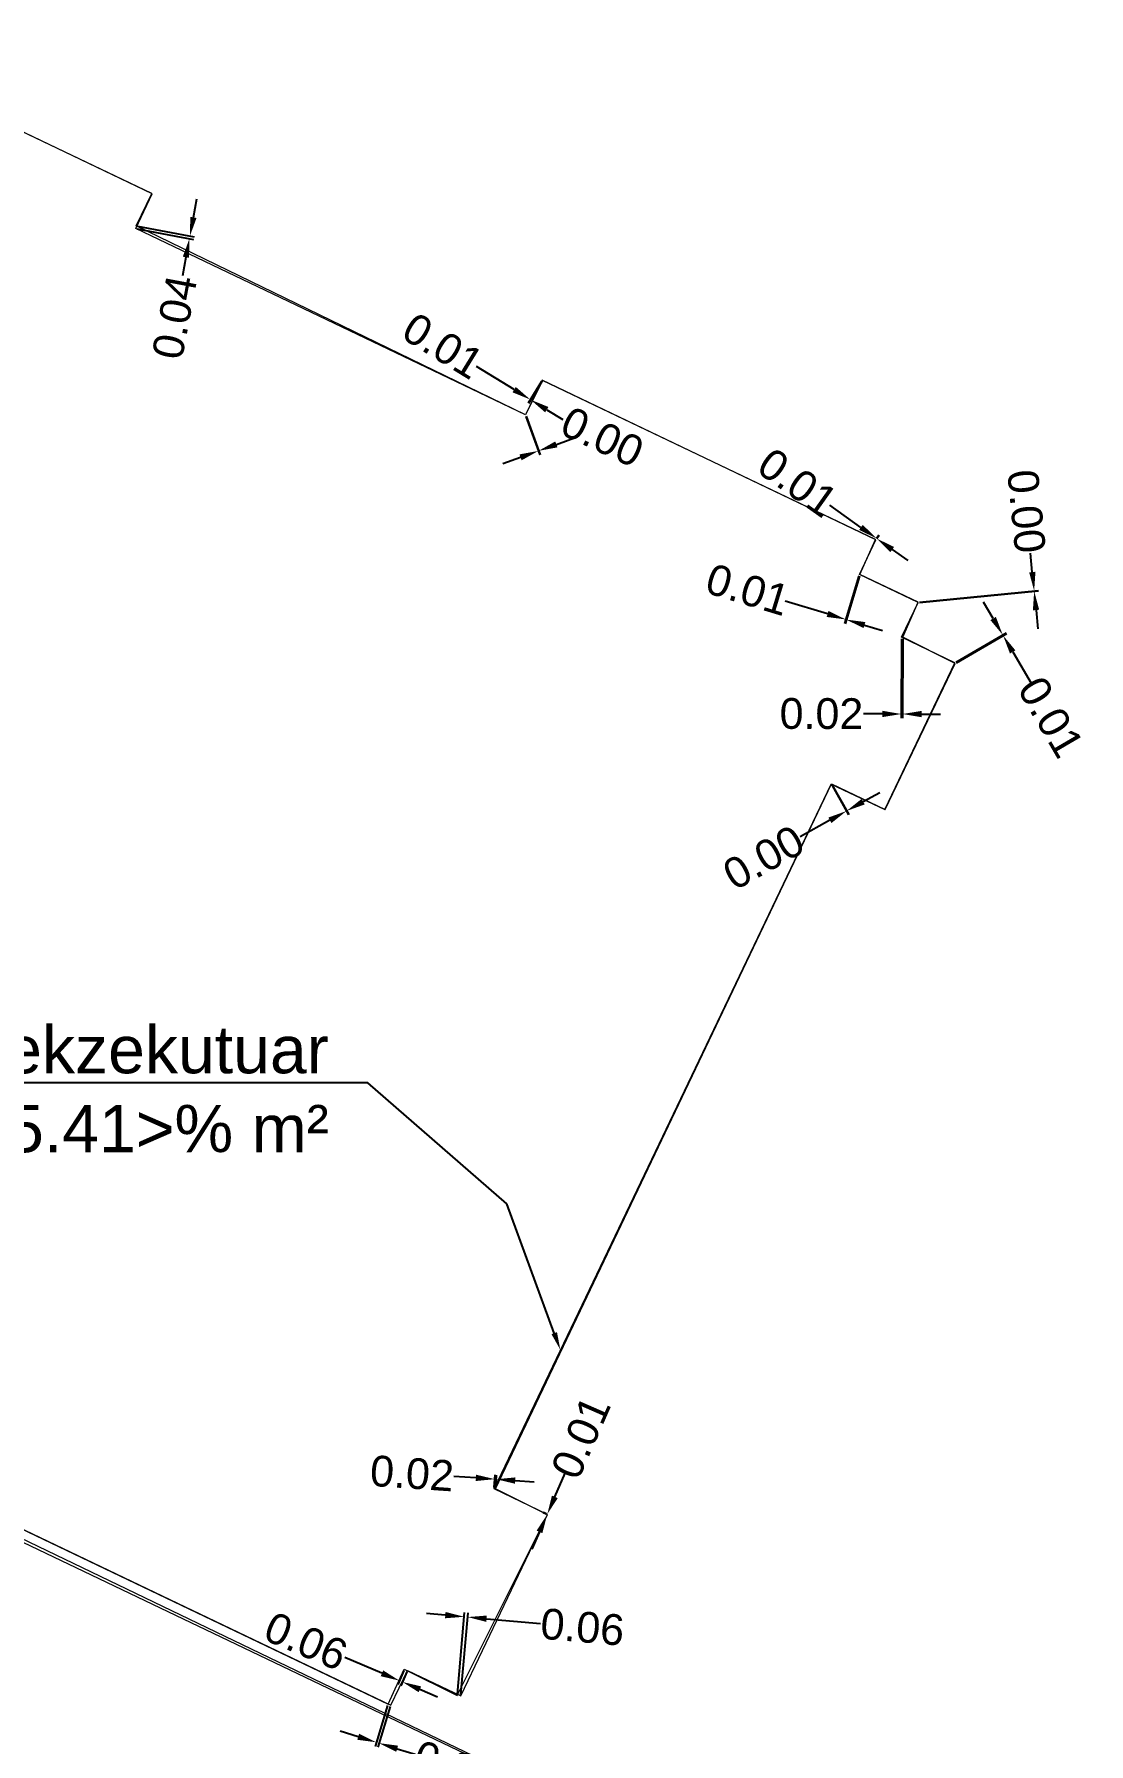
# Model space of a CAD drawing. Header units: metres. Extents: x 7511827.3 to 7511862.6, y 4693252.7 to 4693310.9.
# Drawn here: x 7511843.1 to 7511860.91, y 4693278.7 to 4693307.58 of the extents above; entities that cross this region are included whole.
import ezdxf
from ezdxf import colors
from ezdxf.entities.mleader import LeaderData, LeaderLine
from ezdxf.math import Vec2, Vec3

# ---------------------------------------------------------------- set-up
doc = ezdxf.new("R2010")
doc.units = ezdxf.units.M
for name, color, linetype, lineweight in [('kati 5 ekzekutim', 1, 'Continuous', 0), ('kati 5 ekzekutim pikat', 1, 'Continuous', 0), ('kati 5 projekt', 250, 'Continuous', 0)]:
    doc.layers.add(name, color=color, linetype=linetype, lineweight=lineweight)
doc.styles.get("Standard").update_dxf_attribs({"font": 'arial.ttf'})
doc.dimstyles.get("Standard").update_dxf_attribs({"dimtxt": 0.18, "dimasz": 0.18, "dimexe": 0.18, "dimexo": 0.0625, "dimgap": 0.09, "dimtad": 0, "dimtih": 1, "dimtoh": 1, "dimdec": 4, "dimzin": 0, "dimdsep": 46, "dimtxsty": 'Standard', "dimcen": 0.09, "dimadec": 0, "dimazin": 0, "dimtfac": 1, "dimtdec": 4, "dimtofl": 0, "dimtmove": 0, "dimatfit": 3, "dimfxl": 1, "dimtolj": 1, "dimtzin": 0, "dimarcsym": 0})

# ---------------------------------------------------------------- blocks, each defined once
blk = doc.blocks.new('*D36')
at = {"layer": 'Defpoints', "color": 0, "transparency": 16777216}
for p in [(7511859.455404135, 4693297.435204131), (7511858.648187621, 4693296.963661868), (7511858.654999999, 4693296.952, 643.937)]:
    blk.add_point(p, dxfattribs=at)
at = {"layer": 'kati 5 ekzekutim', "color": 0, "lineweight": -2, "transparency": 16777216}
for p, q in [((7511859.293995354, 4693297.711514112), (7511859.132586573, 4693297.987824092)), ((7511858.66977434, 4693296.976271929), (7511859.517573882, 4693297.471521107)), ((7511858.676586717, 4693296.964610061), (7511859.52438626, 4693297.459859238)), ((7511859.623625294, 4693297.147232281), (7511859.933728195, 4693296.616378099))]:
    blk.add_line(p, q, dxfattribs=at)
at = {"layer": 'kati 5 ekzekutim', "color": 0, "transparency": 16777216}
for points in [[(7511859.340047018, 4693297.738415576), (7511859.247943692, 4693297.684612649), (7511859.455404135, 4693297.435204131)], [(7511859.669676958, 4693297.174133745), (7511859.577573632, 4693297.120330818), (7511859.462216513, 4693297.423542262)]]:
    blk.add_solid(points, dxfattribs=at)
at = {"layer": 'kati 5 ekzekutim', "color": 0, "transparency": 16777216, "insert": (7511860.267224227, 4693296.045478046), "char_height": 0.52, "attachment_point": 5, "rotation": 300.29169309412725}
blk.add_mtext('\\A1;0.01', dxfattribs=at)
blk = doc.blocks.new('*D37')
at = {"layer": 'Defpoints', "color": 0, "transparency": 16777216}
for p in [(7511859.987089086, 4693298.173409514), (7511858.026, 4693297.986, 643.937), (7511858.026443626, 4693297.981468434)]:
    blk.add_point(p, dxfattribs=at)
at = {"layer": 'kati 5 ekzekutim', "color": 0, "lineweight": -2, "transparency": 16777216}
for p, q in [((7511859.955467503, 4693298.496418606), (7511859.924289545, 4693298.814896134)), ((7511858.050881057, 4693297.988435777), (7511860.058302904, 4693298.18495612)), ((7511858.051324683, 4693297.983904212), (7511860.05874653, 4693298.180424554)), ((7511860.018267044, 4693297.854931988), (7511860.049445001, 4693297.536454461))]:
    blk.add_line(p, q, dxfattribs=at)
at = {"layer": 'kati 5 ekzekutim', "color": 0, "transparency": 16777216}
for points in [[(7511860.008547091, 4693298.501614933), (7511859.902387914, 4693298.49122228), (7511859.98664546, 4693298.17794108)], [(7511860.071346632, 4693297.860128314), (7511859.965187456, 4693297.849735661), (7511859.987089086, 4693298.173409514)]]:
    blk.add_solid(points, dxfattribs=at)
at = {"layer": 'kati 5 ekzekutim', "color": 0, "transparency": 16777216, "insert": (7511859.855067195, 4693299.521990648), "char_height": 0.52, "attachment_point": 5, "rotation": 275.5912618434038}
blk.add_mtext('\\A1;0.00', dxfattribs=at)
blk = doc.blocks.new('*D39')
at = {"layer": 'Defpoints', "color": 0, "transparency": 16777216}
for p in [(7511856.559667038, 4693294.914129745), (7511856.563000001, 4693294.916000001, 643.937), (7511856.815419002, 4693294.458356915)]:
    blk.add_point(p, dxfattribs=at)
at = {"layer": 'kati 5 ekzekutim', "color": 0, "lineweight": -2, "transparency": 16777216}
for p, q in [((7511856.571901024, 4693294.89232769), (7511856.85065288, 4693294.395566997)), ((7511856.575233987, 4693294.894197946), (7511856.853985842, 4693294.397437253)), ((7511857.097818266, 4693294.616822189), (7511857.376884567, 4693294.773417206)), ((7511856.536352701, 4693294.301761897), (7511856.036317503, 4693294.021172589))]:
    blk.add_line(p, q, dxfattribs=at)
at = {"layer": 'kati 5 ekzekutim', "color": 0, "transparency": 16777216}
for points in [[(7511857.071719096, 4693294.663333239), (7511857.123917435, 4693294.570311138), (7511856.818751964, 4693294.460227171)], [(7511856.510253531, 4693294.348272948), (7511856.56245187, 4693294.255250847), (7511856.815419002, 4693294.458356915)]]:
    blk.add_solid(points, dxfattribs=at)
at = {"layer": 'kati 5 ekzekutim', "color": 0, "transparency": 16777216, "insert": (7511855.416725116, 4693293.673495064), "char_height": 0.52, "attachment_point": 5, "rotation": 29.29848745397793}
blk.add_mtext('\\A1;0.00', dxfattribs=at)
blk = doc.blocks.new('*D40')
at = {"layer": 'Defpoints', "color": 0, "transparency": 16777216}
for p in [(7511857.308, 4693299.047000001, 643.937), (7511857.314479899, 4693299.042417169), (7511857.321881922, 4693299.066628356)]:
    blk.add_point(p, dxfattribs=at)
at = {"layer": 'kati 5 ekzekutim', "color": 0, "lineweight": -2, "transparency": 16777216}
for p, q in [((7511857.060619202, 4693299.251403329), (7511856.532465372, 4693299.624933885)), ((7511857.322435545, 4693299.067411152), (7511857.36345629, 4693299.125412468)), ((7511857.328915444, 4693299.062828319), (7511857.36993619, 4693299.120829636)), ((7511857.589624543, 4693298.877270551), (7511857.850887263, 4693298.692495579))]:
    blk.add_line(p, q, dxfattribs=at)
at = {"layer": 'kati 5 ekzekutim', "color": 0, "transparency": 16777216}
for points in [[(7511857.091415031, 4693299.294947116), (7511857.029823372, 4693299.207859541), (7511857.321881922, 4693299.066628356)], [(7511857.620420372, 4693298.920814338), (7511857.558828713, 4693298.833726764), (7511857.328361821, 4693299.062045524)]]:
    blk.add_solid(points, dxfattribs=at)
at = {"layer": 'kati 5 ekzekutim', "color": 0, "transparency": 16777216, "insert": (7511855.992655333, 4693300.006708156), "char_height": 0.52, "attachment_point": 5, "rotation": 324.7305913438012}
blk.add_mtext('\\A1;0.01', dxfattribs=at)
blk = doc.blocks.new('*D41')
at = {"layer": 'Defpoints', "color": 0, "transparency": 16777216}
for p in [(7511857.034067085, 4693298.456013961), (7511857.043999999, 4693298.452999999, 643.937), (7511856.813425074, 4693297.693109495)]:
    blk.add_point(p, dxfattribs=at)
at = {"layer": 'kati 5 ekzekutim', "color": 0, "lineweight": -2, "transparency": 16777216}
for p, q in [((7511857.026808104, 4693298.432091018), (7511856.782586295, 4693297.627225382)), ((7511857.036741017, 4693298.429077056), (7511856.792519209, 4693297.62421142)), ((7511856.497278492, 4693297.789038413), (7511855.782745631, 4693298.005850388)), ((7511857.119638743, 4693297.600194538), (7511857.425852411, 4693297.507279581))]:
    blk.add_line(p, q, dxfattribs=at)
at = {"layer": 'kati 5 ekzekutim', "color": 0, "transparency": 16777216}
for points in [[(7511856.512764318, 4693297.840074025), (7511856.481792666, 4693297.738002802), (7511856.803492161, 4693297.696123457)], [(7511857.135124569, 4693297.65123015), (7511857.104152917, 4693297.549158927), (7511856.813425074, 4693297.693109495)]]:
    blk.add_solid(points, dxfattribs=at)
at = {"layer": 'kati 5 ekzekutim', "color": 0, "transparency": 16777216, "insert": (7511855.150059837, 4693298.197827361), "char_height": 0.52, "attachment_point": 5, "rotation": 343.1205355773018}
blk.add_mtext('\\A1;0.01', dxfattribs=at)
blk = doc.blocks.new('*D42')
at = {"layer": 'Defpoints', "color": 0, "transparency": 16777216}
for p in [(7511857.746030821, 4693297.395065249), (7511857.768, 4693297.395, 647.002), (7511857.764147538, 4693296.097893228)]:
    blk.add_point(p, dxfattribs=at)
at = {"layer": 'kati 5 ekzekutim', "color": 0, "lineweight": -2, "transparency": 16777216}
for p, q in [((7511857.745956571, 4693297.370065358), (7511857.741964517, 4693296.025958795)), ((7511857.76792575, 4693297.370000109), (7511857.763933696, 4693296.025893546)), ((7511857.42217977, 4693296.098908886), (7511857.102181182, 4693296.099859295)), ((7511858.084146126, 4693296.096942818), (7511858.404144715, 4693296.095992409))]:
    blk.add_line(p, q, dxfattribs=at)
at = {"layer": 'kati 5 ekzekutim', "color": 0, "transparency": 16777216}
for points in [[(7511857.422338172, 4693296.152241984), (7511857.422021369, 4693296.045575787), (7511857.742178359, 4693296.097958477)], [(7511858.084304528, 4693296.150275916), (7511858.083987725, 4693296.043609719), (7511857.764147538, 4693296.097893228)]]:
    blk.add_solid(points, dxfattribs=at)
at = {"layer": 'kati 5 ekzekutim', "color": 0, "transparency": 16777216, "insert": (7511856.39348308, 4693296.101964159), "char_height": 0.52, "attachment_point": 5, "rotation": 359.82982960206454}
blk.add_mtext('\\A1;0.02', dxfattribs=at)
blk = doc.blocks.new('*D43')
at = {"layer": 'Defpoints', "color": 0, "transparency": 16777216}
for p in [(7511851.675986334, 4693301.738694796), (7511851.682000001, 4693301.735000001, 646.994), (7511851.475054296, 4693301.411656873)]:
    blk.add_point(p, dxfattribs=at)
at = {"layer": 'kati 5 ekzekutim', "color": 0, "lineweight": -2, "transparency": 16777216}
for p, q in [((7511851.202403855, 4693301.579173253), (7511850.564901328, 4693301.970854685)), ((7511851.662899116, 4693301.71739398), (7511851.43736311, 4693301.350310525)), ((7511851.668912783, 4693301.713699185), (7511851.443376777, 4693301.346615729)), ((7511851.753718402, 4693301.240445699), (7511852.026368843, 4693301.072929319))]:
    blk.add_line(p, q, dxfattribs=at)
at = {"layer": 'kati 5 ekzekutim', "color": 0, "transparency": 16777216}
for points in [[(7511851.230323251, 4693301.624614993), (7511851.174484458, 4693301.533731513), (7511851.475054296, 4693301.411656873)], [(7511851.781637799, 4693301.285887439), (7511851.725799005, 4693301.195003958), (7511851.481067962, 4693301.407962077)]]:
    blk.add_solid(points, dxfattribs=at)
at = {"layer": 'kati 5 ekzekutim', "color": 0, "transparency": 16777216, "insert": (7511850.001562463, 4693302.316969978), "char_height": 0.52, "attachment_point": 5, "rotation": 328.4334420914359}
blk.add_mtext('\\A1;0.01', dxfattribs=at)
blk = doc.blocks.new('*D44')
at = {"layer": 'Defpoints', "color": 0, "transparency": 16777216}
for p in [(7511851.392000001, 4693301.151000001, 643.937), (7511851.395573543, 4693301.152291635), (7511851.611570444, 4693300.543518762)]:
    blk.add_point(p, dxfattribs=at)
at = {"layer": 'kati 5 ekzekutim', "color": 0, "lineweight": -2, "transparency": 16777216}
for p, q in [((7511851.400498036, 4693301.127488654), (7511851.636044784, 4693300.475806084)), ((7511851.404071578, 4693301.128780289), (7511851.639618326, 4693300.47709772)), ((7511851.916089218, 4693300.653585243), (7511852.264500283, 4693300.779516327)), ((7511851.310625212, 4693300.434743916), (7511851.009679979, 4693300.32596907))]:
    blk.add_line(p, q, dxfattribs=at)
at = {"layer": 'kati 5 ekzekutim', "color": 0, "transparency": 16777216}
for points in [[(7511851.897960078, 4693300.703742782), (7511851.934218359, 4693300.603427704), (7511851.615143986, 4693300.544810397)], [(7511851.292496071, 4693300.484901454), (7511851.328754352, 4693300.384586377), (7511851.611570444, 4693300.543518762)]]:
    blk.add_solid(points, dxfattribs=at)
at = {"layer": 'kati 5 ekzekutim', "color": 0, "transparency": 16777216, "insert": (7511852.69183789, 4693300.779516327), "char_height": 0.52, "attachment_point": 5, "rotation": 335}
blk.add_mtext('\\A1;0.00', dxfattribs=at)
blk = doc.blocks.new('*D46')
at = {"layer": 'Defpoints', "color": 0, "transparency": 16777216}
for p in [(7511844.809818096, 4693304.301541248), (7511844.818000001, 4693304.345000001, 647.092), (7511845.725526715, 4693304.174141486)]:
    blk.add_point(p, dxfattribs=at)
at = {"layer": 'kati 5 ekzekutim', "color": 0, "lineweight": -2, "transparency": 16777216}
for p, q in [((7511845.784732436, 4693304.488616736), (7511845.843938157, 4693304.803091984)), ((7511844.834386474, 4693304.296915801), (7511845.78810174, 4693304.117361447)), ((7511844.84256838, 4693304.340374554), (7511845.796283646, 4693304.160820199)), ((7511845.658139087, 4693303.816207484), (7511845.598933366, 4693303.501732235))]:
    blk.add_line(p, q, dxfattribs=at)
at = {"layer": 'kati 5 ekzekutim', "color": 0, "transparency": 16777216}
for points in [[(7511845.732319894, 4693304.498484356), (7511845.837144977, 4693304.478749116), (7511845.725526715, 4693304.174141486)], [(7511845.605726546, 4693303.826075105), (7511845.710551629, 4693303.806339865), (7511845.717344809, 4693304.130682734)]]:
    blk.add_solid(points, dxfattribs=at)
at = {"layer": 'kati 5 ekzekutim', "color": 0, "transparency": 16777216, "insert": (7511845.467515646, 4693302.803698), "char_height": 0.52, "attachment_point": 5, "rotation": 79.33782517011257}
blk.add_mtext('\\A1;0.04', dxfattribs=at)
blk = doc.blocks.new('*D58')
at = {"layer": 'Defpoints', "color": 0, "transparency": 16777216}
for p in [(7511851.759337572, 4693282.57147819), (7511851.764999999, 4693282.568999999, 643.937), (7511851.767289162, 4693282.574230514)]:
    blk.add_point(p, dxfattribs=at)
at = {"layer": 'kati 5 ekzekutim', "color": 0, "lineweight": -2, "transparency": 16777216}
for p, q in [((7511851.889926985, 4693282.869862327), (7511852.065322061, 4693283.270623064)), ((7511851.742097371, 4693282.579023456), (7511851.693378007, 4693282.600345747)), ((7511851.744386534, 4693282.584253971), (7511851.69566717, 4693282.605576262)), ((7511851.631037324, 4693282.278324569), (7511851.502737075, 4693281.985170947))]:
    blk.add_line(p, q, dxfattribs=at)
at = {"layer": 'kati 5 ekzekutim', "color": 0, "transparency": 16777216}
for points in [[(7511851.841068046, 4693282.891245703), (7511851.938785922, 4693282.848478952), (7511851.761626735, 4693282.576708706)], [(7511851.582178386, 4693282.299707944), (7511851.679896261, 4693282.256941194), (7511851.759337572, 4693282.57147819)]]:
    blk.add_solid(points, dxfattribs=at)
at = {"layer": 'kati 5 ekzekutim', "color": 0, "transparency": 16777216, "insert": (7511852.330410635, 4693283.87632474), "char_height": 0.52, "attachment_point": 5, "rotation": 66.3631521427156}
blk.add_mtext('\\A1;0.01', dxfattribs=at)
blk = doc.blocks.new('*D59')
at = {"layer": 'Defpoints', "color": 0, "transparency": 16777216}
for p in [(7511850.900192779, 4693283.167420907), (7511850.865130385, 4693283.005634841), (7511850.889, 4693283.003999999, 647.139)]:
    blk.add_point(p, dxfattribs=at)
at = {"layer": 'kati 5 ekzekutim', "color": 0, "lineweight": -2, "transparency": 16777216}
for p, q in [((7511850.557071086, 4693283.190921483), (7511850.184662952, 4693283.216427902)), ((7511850.866838646, 4693283.03057641), (7511850.881242955, 4693283.240887466)), ((7511850.89070826, 4693283.028941568), (7511850.905112569, 4693283.239252624)), ((7511851.219444858, 4693283.145555172), (7511851.538696936, 4693283.123689438))]:
    blk.add_line(p, q, dxfattribs=at)
at = {"layer": 'kati 5 ekzekutim', "color": 0, "transparency": 16777216}
for points in [[(7511850.560715375, 4693283.244130163), (7511850.553426797, 4693283.137712803), (7511850.876323165, 4693283.169055749)], [(7511851.223089146, 4693283.198763853), (7511851.215800568, 4693283.092346493), (7511850.900192779, 4693283.167420907)]]:
    blk.add_solid(points, dxfattribs=at)
at = {"layer": 'kati 5 ekzekutim', "color": 0, "transparency": 16777216, "insert": (7511849.477618139, 4693283.264853754), "char_height": 0.52, "attachment_point": 5, "rotation": 356.08190234964064}
blk.add_mtext('\\A1;0.02', dxfattribs=at)
blk = doc.blocks.new('*D60')
at = {"layer": 'Defpoints', "color": 0, "transparency": 16777216}
for p in [(7511850.358275313, 4693280.843781522), (7511850.242, 4693279.512000001, 647.112), (7511850.300514699, 4693279.506891194)]:
    blk.add_point(p, dxfattribs=at)
at = {"layer": 'kati 5 ekzekutim', "color": 0, "lineweight": -2, "transparency": 16777216}
for p, q in [((7511850.039488017, 4693280.871614235), (7511849.720700721, 4693280.899446948)), ((7511850.24417443, 4693279.536905259), (7511850.364537673, 4693280.915508663)), ((7511850.302689129, 4693279.531796452), (7511850.423052372, 4693280.910399856)), ((7511850.735577309, 4693280.810840002), (7511851.648064892, 4693280.731172446))]:
    blk.add_line(p, q, dxfattribs=at)
at = {"layer": 'kati 5 ekzekutim', "color": 0, "transparency": 16777216}
for points in [[(7511850.044126802, 4693280.924745451), (7511850.034849231, 4693280.818483018), (7511850.358275313, 4693280.843781522)], [(7511850.740216094, 4693280.863971218), (7511850.730938523, 4693280.757708786), (7511850.416790012, 4693280.838672715)]]:
    blk.add_solid(points, dxfattribs=at)
at = {"layer": 'kati 5 ekzekutim', "color": 0, "transparency": 16777216, "insert": (7511852.356553892, 4693280.669315618), "char_height": 0.52, "attachment_point": 5, "rotation": 355.0102671678164}
blk.add_mtext('\\A1;0.06', dxfattribs=at)
blk = doc.blocks.new('*D61')
at = {"layer": 'Defpoints', "color": 0, "transparency": 16777216}
for p in [(7511849.347, 4693279.96, 647.006), (7511849.398357901, 4693279.938294574), (7511849.264255066, 4693279.764214576)]:
    blk.add_point(p, dxfattribs=at)
at = {"layer": 'kati 5 ekzekutim', "color": 0, "lineweight": -2, "transparency": 16777216}
for p, q in [((7511848.969498371, 4693279.88878781), (7511848.341134831, 4693280.154353541)), ((7511849.337267716, 4693279.936972133), (7511849.236226089, 4693279.69789432)), ((7511849.388625617, 4693279.915266707), (7511849.28758399, 4693279.676188894)), ((7511849.610369663, 4693279.617935917), (7511849.905126358, 4693279.493362685))]:
    blk.add_line(p, q, dxfattribs=at)
at = {"layer": 'kati 5 ekzekutim', "color": 0, "transparency": 16777216}
for points in [[(7511848.990260577, 4693279.937913924), (7511848.948736165, 4693279.839661693), (7511849.264255066, 4693279.764214576)], [(7511849.631131869, 4693279.667062033), (7511849.589607457, 4693279.568809801), (7511849.315612967, 4693279.74250915)]]:
    blk.add_solid(points, dxfattribs=at)
at = {"layer": 'kati 5 ekzekutim', "color": 0, "transparency": 16777216, "insert": (7511847.686052652, 4693280.431211391), "char_height": 0.52, "attachment_point": 5, "rotation": 337.0895875117627}
blk.add_mtext('\\A1;0.06', dxfattribs=at)
blk = doc.blocks.new('*D62')
at = {"layer": 'Defpoints', "color": 0, "transparency": 16777216}
for p in [(7511849.072000001, 4693279.366000001, 647.044), (7511849.11794495, 4693279.351891078), (7511848.874455626, 4693278.722707319)]:
    blk.add_point(p, dxfattribs=at)
at = {"layer": 'kati 5 ekzekutim', "color": 0, "lineweight": -2, "transparency": 16777216}
for p, q in [((7511849.064661153, 4693279.342101438), (7511848.853319746, 4693278.653879457)), ((7511849.110606103, 4693279.327992514), (7511848.899264697, 4693278.639770534)), ((7511848.568554017, 4693278.816644563), (7511848.262652409, 4693278.910581807)), ((7511849.226302185, 4693278.614661152), (7511849.532203794, 4693278.520723907))]:
    blk.add_line(p, q, dxfattribs=at)
at = {"layer": 'kati 5 ekzekutim', "color": 0, "transparency": 16777216}
for points in [[(7511848.584210224, 4693278.867628165), (7511848.552897809, 4693278.765660961), (7511848.874455626, 4693278.722707319)], [(7511849.241958393, 4693278.665644754), (7511849.210645977, 4693278.563677549), (7511848.920400577, 4693278.708598396)]]:
    blk.add_solid(points, dxfattribs=at)
at = {"layer": 'kati 5 ekzekutim', "color": 0, "transparency": 16777216, "insert": (7511850.214089466, 4693278.311328275), "char_height": 0.52, "attachment_point": 5, "rotation": 342.9291575877944}
blk.add_mtext('\\A1;0.05', dxfattribs=at)

msp = doc.modelspace()

# ---------------------------------------------------------------- linework, layer by layer
at = {"layer": 'kati 5 ekzekutim', "elevation": 643.937, "flags": 128}
for points in [[(7511849.072, 4693279.366), (7511849.347, 4693279.96), (7511850.242, 4693279.512), (7511851.765, 4693282.569), (7511850.889, 4693283.004), (7511856.563, 4693294.916), (7511857.472, 4693294.485), (7511858.655, 4693296.952), (7511857.768, 4693297.395), (7511858.026, 4693297.986), (7511857.044, 4693298.453), (7511857.308, 4693299.047), (7511851.682, 4693301.735), (7511851.392, 4693301.151), (7511844.818, 4693304.345), (7511845.083, 4693304.894), (7511839.434, 4693307.585)], [(7511829.255, 4693288.845), (7511849.072, 4693279.366)]]:
    msp.add_lwpolyline(points, dxfattribs=at)
at = {"layer": 'kati 5 ekzekutim', "flags": 128}
msp.add_lwpolyline([(7511860.139, 4693273.86), (7511840.302294765, 4693283.405825631), (7511839.941, 4693282.757), (7511839.082, 4693283.185), (7511837.647, 4693280.103), (7511838.543, 4693279.68), (7511832.889, 4693267.769)], dxfattribs=at)
at = {"layer": 'kati 5 projekt', "flags": 128}
for points in [[(7511829.270451475, 4693288.8427865), (7511849.11794495, 4693279.351891078), (7511849.398357901, 4693279.938294574), (7511850.3005147, 4693279.506891193), (7511851.767289163, 4693282.574230515), (7511850.865130386, 4693283.005634842), (7511856.559667039, 4693294.914129745), (7511857.461825814, 4693294.48272542), (7511858.648187622, 4693296.963661868), (7511857.746030822, 4693297.395065249), (7511858.026443626, 4693297.981468434), (7511857.034067085, 4693298.456013962), (7511857.314479899, 4693299.042417169), (7511851.675986333, 4693301.738694796), (7511851.395573542, 4693301.152291635), (7511844.809818095, 4693304.301541248), (7511845.090231013, 4693304.887944349), (7511839.451737458, 4693307.58422216)], [(7511860.173308415, 4693273.84358567), (7511840.325830713, 4693283.334514071), (7511840.045403516, 4693282.748114862), (7511839.143246717, 4693283.179518242), (7511837.676472256, 4693280.11217892), (7511838.57863103, 4693279.680774594), (7511832.884082763, 4693267.772287768)]]:
    msp.add_lwpolyline(points, dxfattribs=at)

# ---------------------------------------------------------------- dimensions: what is measured, and where the dimension line sits
at = {"layer": 'kati 5 ekzekutim', "color": 5}
for base, p1, p2, angle, picture, middle in [((7511845.725526715, 4693304.174141486), (7511844.809818095, 4693304.301541248), (7511844.818, 4693304.345, 647.092), 79.33782517011257, '*D46', (7511845.467515646, 4693302.803698)), ((7511851.475054296, 4693301.411656873), (7511851.682, 4693301.735, 646.994), (7511851.675986333, 4693301.738694796), 148.4334420914359, '*D43', (7511850.001562463, 4693302.316969978)), ((7511857.321881922, 4693299.066628356), (7511857.314479899, 4693299.042417169), (7511857.308, 4693299.047, 643.937), 144.73059134380125, '*D40', (7511855.992655333, 4693300.006708156)), ((7511859.987089086, 4693298.173409514), (7511858.026, 4693297.986, 643.937), (7511858.026443626, 4693297.981468434), 275.5912629852327, '*D37', (7511859.855067195, 4693299.521990648)), ((7511856.813425074, 4693297.693109495), (7511857.034067085, 4693298.456013962), (7511857.044, 4693298.453, 643.937), 343.1205355773017, '*D41', (7511855.150059837, 4693298.197827361)), ((7511859.455404135, 4693297.435204131), (7511858.655, 4693296.952, 643.937), (7511858.648187622, 4693296.963661868), 120.29169309412724, '*D36', (7511860.267224227, 4693296.045478046)), ((7511857.764147538, 4693296.097893228), (7511857.746030822, 4693297.395065249), (7511857.768, 4693297.395, 647.002), 359.8298296020645, '*D42', (7511856.39348308, 4693296.101964159)), ((7511856.815419002, 4693294.458356915), (7511856.563, 4693294.916, 643.937), (7511856.559667039, 4693294.914129745), 209.29848745397794, '*D39', (7511855.416725116, 4693293.673495064)), ((7511851.759337572, 4693282.57147819), (7511851.767289163, 4693282.574230515), (7511851.765, 4693282.569, 643.937), 246.36315214271556, '*D58', (7511852.330410635, 4693283.87632474)), ((7511850.900192779, 4693283.167420907), (7511850.865130386, 4693283.005634842), (7511850.889, 4693283.004, 647.139), 356.0819001245645, '*D59', (7511849.477618139, 4693283.264853754)), ((7511849.264255066, 4693279.764214576), (7511849.398357901, 4693279.938294574), (7511849.347, 4693279.96, 647.006), 157.08958751176272, '*D61', (7511847.686052652, 4693280.431211391)), ((7511850.358275313, 4693280.843781522), (7511850.3005147, 4693279.506891193), (7511850.242, 4693279.512, 647.112), 175.01026716781632, '*D60', (7511852.356553892, 4693280.669315618)), ((7511848.874455626, 4693278.722707319), (7511849.11794495, 4693279.351891078), (7511849.072, 4693279.366, 647.044), 162.9291575877944, '*D62', (7511850.214089466, 4693278.311328275))]:
    dim = msp.add_linear_dim(base=base, p1=p1, p2=p2, angle=angle, dimstyle='Standard', override={"dimscale": 0.4, "dimtxt": 1.3, "dimasz": 0.8, "dimtih": 0, "dimtoh": 0, "dimdec": 2, "dimcen": 0, "dimtdec": 2}, dxfattribs=at)
    dim.commit()
    dim.dimension.update_dxf_attribs({"geometry": picture, "text_midpoint": middle, "dimtype": 161})
dim = msp.add_linear_dim(base=(7511851.611570444, 4693300.543518762), p1=(7511851.395573542, 4693301.152291635), p2=(7511851.392, 4693301.151, 643.937), angle=199.872084962627, dimstyle='Standard', override={"dimscale": 0.4, "dimtxt": 1.3, "dimasz": 0.8, "dimtih": 0, "dimtoh": 0, "dimdec": 2, "dimcen": 0, "dimtdec": 2}, dxfattribs=at)
dim.commit()
dim.dimension.update_dxf_attribs({"geometry": '*D44', "text_midpoint": (7511852.69183789, 4693300.779516327), "dimtype": 161, "text_rotation": 335.0000000000001})

# ---------------------------------------------------------------- leaders
at = {"layer": 'kati 5 ekzekutim pikat'}
ml = msp.add_multileader_mtext('Standard', dxfattribs=at)
ml.set_content('Kati 5 ekzekutuar\\P %<475.41>% m²', color=256)
ml.set_leader_properties()
ml.build(insert=Vec2(0, 0))
ml.multileader.update_dxf_attribs({"text_left_attachment_type": 6, "text_right_attachment_type": 6, "dogleg_length": 0.36, "arrow_head_size": 0.3})
ctx = ml.context
ctx.base_point, ctx.char_height, ctx.arrow_head_size, ctx.landing_gap_size, ctx.plane_origin = Vec3(7511839.202338529, 4693289.867244213), 0.8, 0.3, 0.3, Vec3(7511851.532061932, 4693285.223665833)
ctx.left_attachment, ctx.right_attachment, ctx.text_align_type = 6, 6, 2
notes = []
notes.append((ctx, [(0, (1, 1, 0), (7511848.73096063, 4693289.867244213), (-1, 0), 0.36, [(0, [(7511851.982593913, 4693285.354650219), (7511851.081272925, 4693287.820791792)], 0, [])])]))
ctx.mtext.insert, ctx.mtext.alignment, ctx.mtext.flow_direction = Vec3(7511848.07096063, 4693290.827244213), 3, 5
for ctx, leaders in notes:
    for number, flags, end, landing, length, lines in leaders:
        leader = LeaderData()
        leader.index, (leader.has_last_leader_line, leader.has_dogleg_vector, leader.attachment_direction) = number, flags
        leader.last_leader_point, leader.dogleg_vector, leader.dogleg_length = Vec3(end), Vec3(landing), length
        for number, points, colour, breaks in lines:
            line = LeaderLine()
            line.index, line.vertices, line.color, line.breaks = number, Vec3.list(points), colors.encode_raw_color(colour), breaks
            leader.lines.append(line)
        ctx.leaders.append(leader)

doc.saveas('drawing.dxf')
